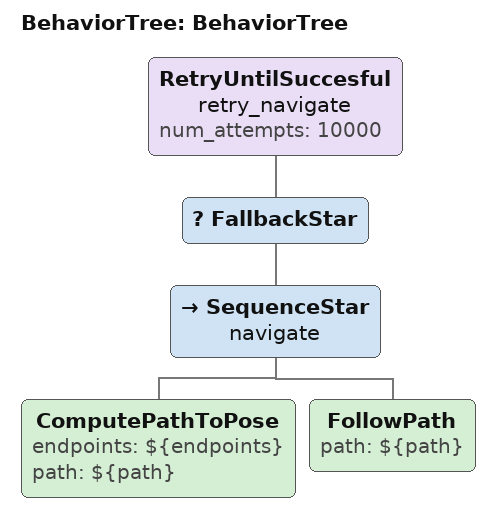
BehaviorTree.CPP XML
<!--
  This Behavior Tree replans the global path periodically at 1 Hz and it also has
  recovery actions.
-->
<root main_tree_to_execute="BehaviorTree">
  <BehaviorTree ID="BehaviorTree">
    <RetryUntilSuccesful name="retry_navigate" num_attempts="10000">
      <FallbackStar>
        <SequenceStar name="navigate">
          <ComputePathToPose endpoints="${endpoints}" path="${path}"/>
	        <FollowPath path="${path}"/>
        </SequenceStar>
      </FallbackStar>
    </RetryUntilSuccesful>
  </BehaviorTree>

</root>
